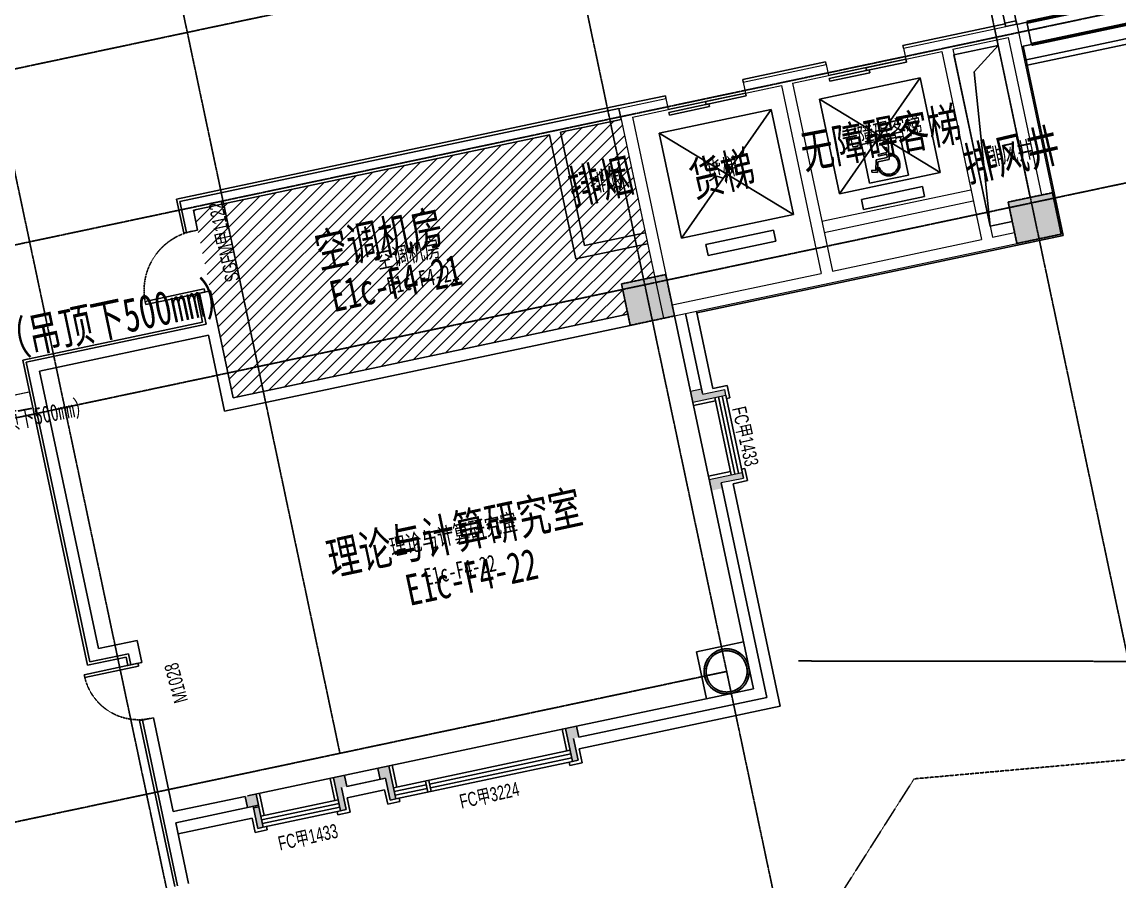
# Model space of a CAD drawing. Header units: millimetres. Extents: x 11669738 to 11859441, y -6222081 to -6069093.
# Drawn here: x 11705781 to 11725210, y -6187213 to -6171997 of the extents above; entities that cross this region are included whole.
import ezdxf
from ezdxf.enums import TextEntityAlignment as Align

# ---------------------------------------------------------------- set-up
doc = ezdxf.new("R2010")
doc.units = ezdxf.units.MM
for name, pattern in [('DASH', [0.35, 0.25, -0.1]), ('E-COLS-F4$0$HIDDEN', [0.375, 0.25, -0.125]), ('E-RG-1F$0$$0$DOTE', [2.42, 2, -0.2, 0.02, -0.2]), ('E1-RI-4F$0$DASHDOT', [1, 0.5, -0.25, 0, -0.25]), ('E1-RI-4F$0$DASHED', [0.75, 0.5, -0.25]), ('E2-RI-4F$0$DASH', [0.35, 0.25, -0.1]), ('XRE2$0$HIDDEN', [0.375, 0.25, -0.125])]:
    doc.linetypes.add(name, pattern=pattern)
for name, color, linetype in [('A—墙体', 7, 'Continuous'), ('A—楼梯、电梯、栏杆', 50, 'Continuous'), ('A—设备管丼、主管符号', 50, 'Continuous'), ('A—门窗', 135, 'Continuous'), ('E-COLS-F4$0$0S-COLS-HATCH', 8, 'Continuous'), ('E-COLS-F4$0$0S-COLS-I', 90, 'E-COLS-F4$0$HIDDEN'), ('E1-RI-4F$0$0M-FIRE', 30, 'E1-RI-4F$0$DASHDOT'), ('E1-RI-4F$0$A-SYMB-DOOR', 4, 'Continuous'), ('E1-RI-4F$0$A-SYMB-DOOR1', 4, 'Continuous'), ('E1-RI-4F$0$A-SYMB-VOID', 35, 'Continuous'), ('E1-RV-4F$0$A-WIND', 135, 'Continuous'), ('I—平面—填充03(灰度)', 250, 'Continuous'), ('I—平面—文字', 40, 'Continuous'), ('I—平面—文字（放大1：100）', 40, 'XRE2$0$HIDDEN'), ('I—平面—装饰面层线', 192, 'Continuous'), ('I—平面—门', 22, 'Continuous'), ('轴线100', 1, 'Continuous')]:
    doc.layers.add(name, color=color, linetype=linetype)
for name, color, linetype, lineweight in [('E1-RI-4F$0$A-WALL', 7, 'Continuous', 5), ('E1-RV-4F$0$$2$A-WALL', 7, 'Continuous', 5), ('E2-RI-4F$0$A-DOOR-GLAZ', 1, 'Continuous', 5)]:
    doc.layers.add(name, color=color, linetype=linetype, lineweight=lineweight)
doc.styles.add('E1-RI-4F$0$ECADI-TXT', font='SIMYOU.TTF')
doc.styles.add('XD2008', font='simhei.ttf', dxfattribs={"width": 0.85})

# ---------------------------------------------------------------- blocks, each defined once
blk = doc.blocks.new('E1-RI-4F$0$ECADI-TAG-DOOR')
blk = doc.blocks.new('E1-RI-4F$0$AWE')
at = {"layer": 'I—平面—填充03(灰度)'}
h = blk.add_hatch(color=18, dxfattribs=at)
h.paths.add_polyline_path([(11717814, -6178494), (11717618, -6178536), (11717660, -6178731), (11718247, -6178607), (11718226, -6178509), (11717835, -6178592)])
h.paths.add_polyline_path([(11718558, -6180075), (11718537, -6179977), (11717950, -6180101), (11717991, -6180297), (11718187, -6180255), (11718166, -6180157)])
at = {"layer": 'A—门窗'}
for p, q in [((11718018, -6178492), (11718272, -6178438)), ((11718318, -6178653), (11718272, -6178438)), ((11717672, -6178790), (11718064, -6178707)), ((11718341, -6180018), (11718051, -6178649)), ((11718406, -6180004), (11718117, -6178635)), ((11718471, -6179991), (11718182, -6178621)), ((11718558, -6180075), (11718247, -6178607)), ((11718259, -6178666), (11718318, -6178653)), ((11718524, -6179918), (11718583, -6179906)), ((11718583, -6179906), (11718629, -6180121)), ((11717937, -6180042), (11718329, -6179960)), ((11718374, -6180175), (11718629, -6180121))]:
    blk.add_line(p, q, dxfattribs=at)
at = {"layer": 'E1-RI-4F$0$A-WALL'}
for p, q in [((11717618, -6178536), (11717814, -6178494)), ((11717835, -6178592), (11718226, -6178509)), ((11718247, -6178607), (11718226, -6178509)), ((11717660, -6178731), (11718247, -6178607)), ((11717950, -6180101), (11718537, -6179977)), ((11718166, -6180157), (11718558, -6180075)), ((11718537, -6179977), (11718558, -6180075))]:
    blk.add_line(p, q, dxfattribs=at)
blk = doc.blocks.new('E-COLS-F4')
at = {"layer": 'E-COLS-F4$0$0S-COLS-HATCH'}
for points in [[(11723247, -6175187), (11724030, -6175022), (11724185, -6175756), (11723402, -6175921)], [(11716399, -6176637), (11717181, -6176472), (11717337, -6177205), (11716554, -6177371)]]:
    blk.add_hatch(color=18, dxfattribs=at).paths.add_polyline_path(points)
h = blk.add_hatch(color=18, dxfattribs=at)
edge = h.paths.add_edge_path()
edge.add_arc((11718261, -6183500), 400, 0, 360)
edge = h.paths.add_edge_path(flags=16)
edge.add_arc((11718261, -6183500), 365, 0, 360)
at = {"layer": 'A—墙体'}
for points in [[(11723247, -6175187), (11724030, -6175022), (11724185, -6175756), (11723402, -6175921)], [(11716399, -6176637), (11717181, -6176472), (11717337, -6177205), (11716554, -6177371)]]:
    blk.add_lwpolyline(points, close=True, dxfattribs=at)
for radius in [400, 365]:
    blk.add_circle((11718261, -6183500), radius, dxfattribs=at)
at = {"layer": 'E-COLS-F4$0$0S-COLS-I'}
for points in [[(11723247, -6175187), (11724030, -6175022), (11724185, -6175756), (11723402, -6175921)], [(11716399, -6176637), (11717181, -6176472), (11717337, -6177205), (11716554, -6177371)]]:
    blk.add_lwpolyline(points, close=True, dxfattribs=at)
for radius in [400, 365]:
    blk.add_circle((11718261, -6183500), radius, dxfattribs=at)
blk = doc.blocks.new('E1-RV-4F$0$残卫标')
for p, q in [((55295, 99464, 0), (55295, 99493, 0)), ((55295, 99493, 0), (55451, 99493, 0)), ((55463, 99582, 0), (55451, 99493, 0)), ((55510, 99656, 0), (55470, 99366, 0)), ((55194, 99225, 0), (55239, 99405, 0)), ((55266, 99366, 0), (55215, 99181, 0)), ((55239, 99405, 0), (55439, 99405, 0)), ((55470, 99366, 0), (55266, 99366, 0)), ((55447, 99464, 0), (55295, 99464, 0)), ((55447, 99464, 0), (55439, 99405, 0)), ((55508, 99468, 0), (55504, 99439, 0)), ((55120, 99211, 0), (55130, 99244, 0)), ((55215, 99181, 0), (55120, 99211, 0)), ((55130, 99244, 0), (55194, 99225, 0)), ((55269, 99266, 0), (55253, 99208, 0))]:
    blk.add_line(p, q)
at = {"elevation": 0}
blk.add_lwpolyline([(55043, 99025), (55743, 99025), (55743, 99725), (55043, 99725)], close=True, dxfattribs=at)
at = {"extrusion": (0, 0, -1)}
for centre, major_axis, start_param, end_param in [((55456, 99639, 0), (-40.6, 40.6), 3.796077, 8.3262), ((55441, 99279, 0), (200, 17), -1.14391, 2.865579), ((55441, 99279, 0), (-171, 25), 1.802138, 6.065215)]:
    blk.add_ellipse(centre, major_axis=major_axis, ratio=1, start_param=start_param, end_param=end_param, dxfattribs=at)
blk = doc.blocks.new('E1-RV-4F$0$3242342')
at = {"layer": 'A—设备管丼、主管符号'}
for p, q in [((282, 490), (2119, 984)), ((2119, 984), (282, 490)), ((809, -1466), (2119, 984)), ((2119, 984), (2645, -973)), ((2645, -973), (2119, 984)), ((282, 490), (2645, -973)), ((809, -1466), (282, 490)), ((282, 490), (809, -1466)), ((0, 0), (193, 52)), ((0, 0), (319, -1184)), ((193, 52), (512, -1132)), ((319, -1184), (512, -1132)), ((2645, -973), (809, -1466)), ((809, -1466), (2645, -973))]:
    blk.add_line(p, q, dxfattribs=at)
blk = doc.blocks.new('E1-RV-4F$0$Elevator - Single Side Open - 48_w x 94_h-2412031-一层平面 1_2号楼 FIRST FLOOR PLAN B1 B2')
at = {"layer": 'I—平面—门'}
for p, q in [((-355.6, -48.41875), (-1080.6, -48.41875)), ((-1080.6, -48.41875), (-1080.6, -99.21875)), ((-1080.6, -99.21875), (-355.6, -99.21875)), ((319.4, -99.21875), (-405.6, -99.21875)), ((-405.6, -99.21875), (-405.6, -150.01875)), ((-405.6, -150.01875), (319.4, -150.01875)), ((-355.6, -99.21875), (-355.6, -48.41875)), ((319.4, -150.01875), (319.4, -99.21875))]:
    blk.add_line(p, q, dxfattribs=at)
blk = doc.blocks.new('4')
at = {"layer": '轴线100', "linetype": 'E-RG-1F$0$$0$DOTE'}
blk.add_line((12005884.7, -6374084.7, 0), (11946620.3, -6374014.6, 0), dxfattribs=at)

msp = doc.modelspace()

# ---------------------------------------------------------------- hatches: boundary and pattern name
at = {"layer": 'I—平面—填充03(灰度)'}
h = msp.add_hatch(color=18, dxfattribs=at)
h.paths.add_polyline_path([(11715603.7, -6184470.5), (11715408.1, -6184511.9), (11715531.9, -6185092.8), (11715629.7, -6185072), (11715547.6, -6184686.8), (11715645.4, -6184666.1)])
h.paths.add_polyline_path([(11712277.5, -6185175), (11712081.9, -6185216.5), (11712123.6, -6185412.3), (11712221.4, -6185391.6), (11712304.3, -6185780.5), (11712402.1, -6185759.6)])
h = msp.add_hatch(color=18, dxfattribs=at)
h.paths.add_polyline_path([(11711495, -6185341.4), (11711299.4, -6185382.8), (11711424.1, -6185968), (11711521.9, -6185947.2), (11711438.9, -6185557.7), (11711536.7, -6185537)])
h.paths.add_polyline_path([(11709929.6, -6185673), (11709734.1, -6185714.4), (11709775.8, -6185910), (11709873.6, -6185889.3), (11709957, -6186280.6), (11710053.9, -6186259.9)])
at = {"layer": 'I—平面—装饰面层线'}
h = msp.add_hatch(dxfattribs=at)
h.set_pattern_fill('ANSI31', color=8, scale=50, style=0)
h.paths.add_polyline_path([(11716395.5, -6173724.7), (11708816.9, -6175329.1), (11709521.1, -6178655.3), (11716512.2, -6177175.4), (11716398.3, -6176637.3), (11716985.8, -6176512.9)])

# ---------------------------------------------------------------- linework, layer by layer
at = {"layer": 'A—墙体'}
for p, q in [((11716353.6, -6173529.2), (11708579.8, -6175174.8)), ((11716395.1, -6173724.8), (11716353.6, -6173529.2)), ((11715319.5, -6173952.5), (11716395.1, -6173724.8)), ((11708816.9, -6175329.1), (11715123.6, -6173994)), ((11715589.6, -6176195.3), (11715123.6, -6173994)), ((11715319.5, -6173952.5), (11715744.1, -6175958.2)), ((11708696.3, -6175725), (11708579.8, -6175174.8)), ((11708892, -6175683.6), (11708816.9, -6175329.1)), ((11708696.3, -6175725), (11708892, -6175683.6)), ((11716820, -6175730.4), (11715744.1, -6175958.2)), ((11716861.4, -6175926.1), (11715589.6, -6176195.3)), ((11708924.1, -6176801.2), (11709119.8, -6176759.8)), ((11709040.6, -6177351.4), (11708924.1, -6176801.2)), ((11709521.1, -6178655.3), (11709119.8, -6176759.8)), ((11716512.2, -6177175.4), (11709521.1, -6178655.3)), ((11717949.4, -6180101.3), (11717336.3, -6177205.3)), ((11717831.9, -6178580.8), (11717532, -6177163.9)), ((11705857.2, -6178025.3), (11709040.6, -6177351.4)), ((11716553.6, -6177371), (11709366.8, -6178892.4)), ((11706094.3, -6178179.6), (11709082, -6177547.1)), ((11709366.8, -6178892.4), (11709082, -6177547.1)), ((11706980.8, -6183332.8), (11705857.2, -6178025.3)), ((11707135.1, -6183095.8), (11706094.3, -6178179.6)), ((11718102.6, -6180825.2), (11717937, -6180042.6)), ((11718971.3, -6183963.2), (11718165.7, -6180157.7)), ((11718734.2, -6183809), (11718102.6, -6180825.2)), ((11707135.1, -6183095.8), (11707819.9, -6182950.8)), ((11707902.7, -6183342.1), (11707819.9, -6182950.8)), ((11706980.8, -6183332.8), (11707665.6, -6183187.9)), ((11707665.6, -6183187.9), (11707707.1, -6183383.5)), ((11707707.1, -6183383.5), (11707902.7, -6183342.1)), ((11717560.6, -6184057.4), (11718734.2, -6183809)), ((11715645, -6184667.4), (11718971.3, -6183963.2)), ((11715603.6, -6184471.7), (11717560.6, -6184057.4)), ((11707914.2, -6184361.9), (11708109.8, -6184320.4)), ((11707914.2, -6184361.9), (11708535.5, -6187296.9)), ((11708461.9, -6185983.5), (11708109.8, -6184320.4)), ((11715603.3, -6184468.3), (11709773.2, -6185706.1)), ((11715408.1, -6184512.1), (11715531.9, -6185092.8)), ((11715645, -6184667.4), (11715603.6, -6184471.7)), ((11715603.8, -6184470.7), (11715645.4, -6184666.1)), ((11715547.6, -6184686.8), (11715629.7, -6185072)), ((11712277.6, -6185175.1), (11712402.1, -6185759.6)), ((11715629.7, -6185072), (11715531.9, -6185092.8)), ((11711397.2, -6185362.2), (11711397.2, -6185362.1)), ((11711495, -6185341.3), (11711536.7, -6185537)), ((11712081.9, -6185216.7), (11712123.6, -6185412.3)), ((11712179.7, -6185195.9), (11712179.8, -6185196)), ((11711299.4, -6185382.7), (11711424.1, -6185968)), ((11711438.9, -6185557.7), (11711521.9, -6185947.2)), ((11711536.6, -6185536.6), (11712221.4, -6185391.6)), ((11711561, -6185532.1), (11712221.8, -6185393.2)), ((11712221.4, -6185391.6), (11712304.3, -6185780.5)), ((11708461.9, -6185983.5), (11709734.1, -6185714.4)), ((11709734.1, -6185714.4), (11709775.8, -6185910)), ((11709929.6, -6185673), (11710053.9, -6186259.9)), ((11708503.3, -6186179.3), (11709971, -6185868.5)), ((11709873.5, -6185888.7), (11709957, -6186280.6)), ((11711521.9, -6185947.2), (11711424.1, -6185968)), ((11712402.1, -6185759.6), (11712304.3, -6185780.5)), ((11708503.3, -6186179.3), (11708919.1, -6186091.3)), ((11708731.1, -6187255.4), (11708503.3, -6186179.3)), ((11710053, -6186260.1), (11709957, -6186280.6))]:
    msp.add_line(p, q, dxfattribs=at)
at = {"layer": 'A—楼梯、电梯、栏杆'}
for p, q in [((11723561.9, -6172667.7), (11731099.4, -6171072.1)), ((11723582.6, -6172765.6), (11731099.4, -6171174.3))]:
    msp.add_line(p, q, dxfattribs=at)
at = {"layer": 'A—设备管丼、主管符号'}
msp.add_line((11722644.7, -6172878.9), (11723068.8, -6172414.2), dxfattribs=at)
msp.add_line((11722644.7, -6172878.9), (11723068.8, -6172414.2), dxfattribs=at)
msp.add_lwpolyline([(11723068.8, -6172414.1), (11723638.4, -6175104.5), (11723247, -6175187.3), (11723319.7, -6175529.8), (11722928.2, -6175612.7), (11722286.2, -6172579.8)], close=True, dxfattribs=at)
msp.add_lwpolyline([(11722928.2, -6175612.7), (11722644.7, -6172878.9)], dxfattribs=at)
msp.add_lwpolyline([(11722928.2, -6175612.7), (11722644.7, -6172878.9)], dxfattribs=at)
at = {"layer": 'A—门窗'}
for p, q in [((11723395.4, -6172026.2), (11723337.9, -6171754.3)), ((11723199.8, -6172067.6), (11723142.2, -6171795.7)), ((11719208.8, -6184117.4), (11718374.2, -6180174.9)), ((11715648.2, -6184871.2), (11719208.8, -6184117.4)), ((11715348.6, -6184520.8), (11715431.5, -6184909.7)), ((11712360.4, -6185564), (11715490.2, -6184897.2)), ((11713000.3, -6185495.9), (11715504.1, -6184962.5)), ((11715648.2, -6184871.2), (11715700.8, -6185118.2)), ((11712336.3, -6185162.8), (11712419.1, -6185551.5)), ((11712402.1, -6185759.6), (11715531.9, -6185092.8)), ((11713014.2, -6185561.1), (11715518, -6185027.6)), ((11715473.2, -6185105.3), (11715485.7, -6185164)), ((11715700.8, -6185118.2), (11715485.7, -6185164)), ((11711240.7, -6185395.2), (11711324, -6185786.5)), ((11712374.3, -6185629.3), (11712941.6, -6185508.4)), ((11712927.7, -6185443.2), (11712969.4, -6185638.8)), ((11712986.4, -6185430.7), (11713028.1, -6185626.3)), ((11709831.9, -6185693.6), (11709831.9, -6185693.6)), ((11709988.5, -6185660.5), (11710071.8, -6186051.7)), ((11711539.2, -6185740.5), (11712204.4, -6185599.6)), ((11711539.2, -6185740.5), (11711593, -6185993.4)), ((11712204.4, -6185599.6), (11712258.1, -6185851.7)), ((11712388.2, -6185694.4), (11712955.5, -6185573.6)), ((11712460.8, -6185747.1), (11712473.3, -6185805.8)), ((11709879.9, -6185918.7), (11709977.2, -6185898)), ((11710011.5, -6186064.5), (11711382.7, -6185774)), ((11710025.4, -6186129.8), (11711396.6, -6185839.3)), ((11710039.2, -6186195.1), (11711410.6, -6185904.7)), ((11712473.3, -6185805.8), (11712258.1, -6185851.7)), ((11708545.1, -6186375), (11709856.6, -6186097.3)), ((11709856.6, -6186097.3), (11709910.8, -6186351.8)), ((11710053, -6186260.1), (11711424.4, -6185969.6)), ((11711365.7, -6185982.1), (11711377.9, -6186039.2)), ((11711593, -6185993.4), (11711377.9, -6186039.2)), ((11710126, -6186305.9), (11709910.8, -6186351.8)), ((11710113.5, -6186247.3), (11710126, -6186305.9))]:
    msp.add_line(p, q, dxfattribs=at)
at = {"layer": 'A—门窗', "extrusion": (0, 0, -1)}
for p, q in [((11723385.5, -6171979.3), (11723189.8, -6172020.8)), ((11723189.8, -6172020.8), (11723202.3, -6172079.5)), ((11723202.3, -6172079.5), (11723397.9, -6172038)), ((11723397.9, -6172038), (11723385.5, -6171979.3))]:
    msp.add_line(p, q, dxfattribs=at)
at = {"layer": 'E1-RI-4F$0$0M-FIRE', "linetype": 'E1-RI-4F$0$DASHED', "const_width": 20}
msp.add_lwpolyline([(11702444.4, -6179284.6), (11705917.1, -6178549.4)], dxfattribs=at)
at = {"layer": 'E1-RI-4F$0$A-SYMB-VOID', "linetype": 'DASH'}
msp.add_lwpolyline([(11711609.5, -6201091.2), (11721580.2, -6185402.7), (11770567.7, -6180999.5)], dxfattribs=at)
at = {"layer": 'E1-RV-4F$0$$2$A-WALL'}
for p, q in [((11721392.5, -6172462.5), (11723398, -6172037.9)), ((11721392.5, -6172462.5), (11723398, -6172037.9)), ((11723398, -6172037.9), (11724185, -6175755.5)), ((11723398, -6172037.9), (11724185, -6175755.5)), ((11722265.5, -6172482.1), (11723243.8, -6172275)), ((11722265.5, -6172482.1), (11723243.8, -6172275)), ((11723243.8, -6172275), (11723834, -6175063.2)), ((11723243.8, -6172275), (11723834, -6175063.2)), ((11721392.5, -6172462.5), (11721433.9, -6172658.1)), ((11721392.5, -6172462.5), (11721433.9, -6172658.1)), ((11721433.9, -6172658.1), (11722069.8, -6172523.5)), ((11721433.9, -6172658.1), (11722069.8, -6172523.5)), ((11722069.8, -6172523.5), (11722773.9, -6175849.8)), ((11722069.8, -6172523.5), (11722773.9, -6175849.8)), ((11722265.5, -6172482.1), (11722969.6, -6175808.4)), ((11722265.5, -6172482.1), (11722969.6, -6175808.4)), ((11718555.3, -6173063.1), (11720022.8, -6172752.4)), ((11718555.3, -6173063.1), (11720022.8, -6172752.4)), ((11720022.8, -6172752.4), (11720064.2, -6172948.1)), ((11720022.8, -6172752.4), (11720064.2, -6172948.1)), ((11718555.3, -6173063.1), (11718596.8, -6173258.7)), ((11718555.3, -6173063.1), (11718596.8, -6173258.7)), ((11718596.8, -6173258.7), (11719232.7, -6173124.1)), ((11718596.8, -6173258.7), (11719232.7, -6173124.1)), ((11719232.7, -6173124.1), (11719936.8, -6176450.4)), ((11719232.7, -6173124.1), (11719936.8, -6176450.4)), ((11719428.3, -6173082.7), (11720064.2, -6172948.1)), ((11719428.3, -6173082.7), (11720064.2, -6172948.1)), ((11719428.3, -6173082.7), (11720132.5, -6176409)), ((11719428.3, -6173082.7), (11720132.5, -6176409)), ((11716354.1, -6173529), (11717185.7, -6173353)), ((11716354.1, -6173529), (11717185.7, -6173353)), ((11717185.7, -6173353), (11717227.1, -6173548.7)), ((11717185.7, -6173353), (11717227.1, -6173548.7)), ((11716354.1, -6173529), (11717141.1, -6177246.7)), ((11716354.1, -6173529), (11717141.1, -6177246.7)), ((11716591.2, -6173683.3), (11717227.1, -6173548.7)), ((11716591.2, -6173683.3), (11717227.1, -6173548.7)), ((11716591.2, -6173683.3), (11717181.5, -6176471.5)), ((11716591.2, -6173683.3), (11717181.5, -6176471.5)), ((11719946.1, -6175528.5), (11722587.6, -6174969.3)), ((11719946.1, -6175528.5), (11722587.6, -6174969.3)), ((11719987.5, -6175724.2), (11722629, -6175165)), ((11719987.5, -6175724.2), (11722629, -6175165)), ((11717336.8, -6177205.2), (11724185, -6175755.5)), ((11717336.8, -6177205.2), (11724185, -6175755.5)), ((11722969.6, -6175808.4), (11723360.9, -6175725.5)), ((11722969.6, -6175808.4), (11723360.9, -6175725.5)), ((11720132.5, -6176409), (11722773.9, -6175849.8)), ((11720132.5, -6176409), (11722773.9, -6175849.8)), ((11717295.4, -6177009.6), (11719936.8, -6176450.4)), ((11717295.4, -6177009.6), (11719936.8, -6176450.4))]:
    msp.add_line(p, q, dxfattribs=at)
for points in [[(11723247, -6175187.5), (11724029.7, -6175021.8), (11724185, -6175755.5), (11723402.4, -6175921.2)], [(11723247, -6175187.5), (11724029.7, -6175021.8), (11724185, -6175755.5), (11723402.4, -6175921.2)], [(11716398.8, -6176637.2), (11717181.5, -6176471.5), (11717336.8, -6177205.2), (11716554.1, -6177370.9)], [(11716398.8, -6176637.2), (11717181.5, -6176471.5), (11717336.8, -6177205.2), (11716554.1, -6177370.9)]]:
    msp.add_lwpolyline(points, close=True, dxfattribs=at)
at = {"layer": 'E2-RI-4F$0$A-DOOR-GLAZ', "linetype": 'E2-RI-4F$0$DASH', "const_width": 60}
for points in [[(11729860.9, -6170673.3), (11723574.7, -6172004)], [(11729943.8, -6171064.6), (11723657.6, -6172395.4)]]:
    msp.add_lwpolyline(points, dxfattribs=at)
at = {"layer": 'I—平面—装饰面层线'}
for p, q in [((11721382.1, -6172413.6), (11723191.9, -6172030.4)), ((11723574.7, -6172004), (11723657.6, -6172395.4)), ((11721382.1, -6172413.6), (11721392.5, -6172462.5)), ((11723510.8, -6172426.4), (11724220.5, -6175778.8)), ((11718545, -6173014.2), (11720012.5, -6172703.5)), ((11720012.5, -6172703.5), (11720022.8, -6172752.4)), ((11718545, -6173014.2), (11718555.3, -6173063.1)), ((11716343.8, -6173480.1), (11717175.3, -6173304.1)), ((11717175.3, -6173304.1), (11717185.7, -6173353)), ((11716343.3, -6173480.2), (11708520.6, -6175136.3)), ((11708647.4, -6175735.4), (11708520.6, -6175136.3)), ((11708647.4, -6175735.4), (11708696.3, -6175725)), ((11724220.5, -6175778.8), (11717734.3, -6177152)), ((11708875.2, -6176811.6), (11708924.1, -6176801.2)), ((11708981.3, -6177312.9), (11708875.2, -6176811.6)), ((11718018, -6178492.2), (11717728, -6177122.5)), ((11705798, -6177986.8), (11708981.3, -6177312.9)), ((11706942.3, -6183392.1), (11705798, -6177986.8)), ((11717726.7, -6183153.4), (11718558.2, -6182977.4)), ((11717902.7, -6183985), (11717726.7, -6183153.4)), ((11706942.3, -6183392.1), (11707627.1, -6183247.1)), ((11707627.1, -6183247.1), (11707658.1, -6183393.9)), ((11707658.1, -6183393.9), (11707707.1, -6183383.5)), ((11707865.2, -6184372.2), (11707914.2, -6184361.9)), ((11707865.2, -6184372.2), (11708486.6, -6187307.2))]:
    msp.add_line(p, q, dxfattribs=at)
for points in [[(11723574.7, -6172004), (11723398.9, -6172041.2)], [(11723657.6, -6172395.4), (11723510.8, -6172426.4)]]:
    msp.add_lwpolyline(points, dxfattribs=at)
at = {"layer": 'I—平面—门'}
for p, q in [((11720064.2, -6172948.1), (11721433.9, -6172658.1)), ((11717227.1, -6173548.7), (11718596.8, -6173258.7)), ((11709010.6, -6176726.7), (11707961.3, -6176948.8)), ((11709022, -6176780.5), (11707972.7, -6177002.6)), ((11709022, -6176780.5), (11709010.6, -6176726.7)), ((11707961.3, -6176948.8), (11707972.7, -6177002.6)), ((11707837.3, -6183356), (11706883.5, -6183557.9)), ((11707847.7, -6183404.9), (11706893.8, -6183606.8)), ((11707837.3, -6183356), (11707847.7, -6183404.9)), ((11706893.8, -6183606.8), (11706883.5, -6183557.9))]:
    msp.add_line(p, q, dxfattribs=at)
at = {"layer": 'I—平面—门', "color": 8, "linetype": 'DASH', "ltscale": 20}
for centre, radius, start, end in [((11709016.3, -6176753.6), 1072.5, 101.95116, 190.48187), ((11707842.5, -6183380.4), 975, 193.42193, 281.95265)]:
    msp.add_arc(centre, radius, start, end, dxfattribs=at)
at = {"layer": '轴线100', "linetype": 'E-RG-1F$0$$0$DOTE'}
for p, q in [((11732051.9, -6214849.3, 0), (11711139.6, -6116063.2, 0)), ((11725203.7, -6216299, 0), (11704131.2, -6116756.2, 0)), ((11714931.3, -6218473.6, 0), (11693858.2, -6118928.1, 0)), ((11730163.5, -6167641.6, 0), (11687864.3, -6176596, 0)), ((11734537.1, -6169833.3, 0), (11688492.5, -6179580.7, 0)), ((11711412.2, -6184950.3, 0), (11708512.8, -6171253.8, 0)), ((11735729, -6172647.5, 0), (11689110.3, -6182516.3, 0)), ((11718260.5, -6183500.6, 0), (11690552.1, -6189366.3, 0))]:
    msp.add_line(p, q, dxfattribs=at)

# ---------------------------------------------------------------- block references
msp.add_blockref('4', (-227085, 190699.3, 0))
at = {"layer": 'A—设备管丼、主管符号', "xscale": 0.9000000000000015, "yscale": 0.9000000000000015, "zscale": 0.9000000000000015, "rotation": 86.89376898938441}
msp.add_blockref('E1-RV-4F$0$3242342', (11720685.2, -6175318.2), dxfattribs=at)
at = {"layer": 'A—设备管丼、主管符号', "rotation": 86.89376898938441}
msp.add_blockref('E1-RV-4F$0$3242342', (11717934.9, -6176135.7), dxfattribs=at)
at = {"layer": 'E1-RI-4F$0$A-SYMB-DOOR1'}
ref = msp.add_blockref('E1-RI-4F$0$ECADI-TAG-DOOR', (11709984.3, -6174784.4, 0), dxfattribs=dict(at, xscale=100.0000000022703, yscale=100.0000000022702, zscale=100.0000000022702, rotation=102.6508156308969))
ref.add_attrib('门窗主编号1', 'SGFM甲1122', dxfattribs={"layer": 'E1-RI-4F$0$A-SYMB-DOOR', "height": 250, "rotation": 102.65082, "style": 'E1-RI-4F$0$ECADI-TXT', "width": 0.7}).set_placement((11709323.9, -6175168.3, 0), align=Align.RIGHT)
ref = msp.add_blockref('E1-RI-4F$0$ECADI-TAG-DOOR', (11717928.5, -6180271.1), dxfattribs=dict(at, xscale=100.0000000022703, yscale=100.0000000022703, zscale=100.0000000022703, rotation=282.6508156308971))
ref.add_attrib('门窗主编号1', 'FC甲1433', dxfattribs={"layer": 'E1-RI-4F$0$A-SYMB-DOOR', "height": 250, "rotation": 282.65082, "style": 'E1-RI-4F$0$ECADI-TXT', "width": 0.7}).set_placement((11718588.9, -6179887.1), align=Align.RIGHT)
ref = msp.add_blockref('E1-RI-4F$0$ECADI-TAG-DOOR', (11708688.4, -6180970.6), dxfattribs=dict(at, xscale=100.0000000022701, yscale=100.0000000022701, zscale=100.0000000022702, rotation=105.064960444069))
ref.add_attrib('门窗主编号1', 'M1028', dxfattribs={"layer": 'E1-RI-4F$0$A-SYMB-DOOR', "height": 250, "rotation": 105.06496, "style": 'E1-RI-4F$0$ECADI-TXT', "width": 0.7}).set_placement((11708538.1, -6183328), align=Align.RIGHT)
ref = msp.add_blockref('E1-RI-4F$0$ECADI-TAG-DOOR', (11714993.1, -6186356.1), dxfattribs=dict(at, xscale=100.00000000227, yscale=100.00000000227, zscale=100.0000000022701, rotation=12.65081563089705))
ref.add_attrib('门窗主编号1', 'FC甲3224', dxfattribs={"layer": 'E1-RI-4F$0$A-SYMB-DOOR', "height": 250, "rotation": 12.65082, "style": 'E1-RI-4F$0$ECADI-TXT', "width": 0.7}).set_placement((11714609.2, -6185695.7), align=Align.RIGHT)
ref = msp.add_blockref('E1-RI-4F$0$ECADI-TAG-DOOR', (11711780.3, -6187098.8), dxfattribs=dict(at, xscale=100.00000000227, yscale=100.00000000227, zscale=100.0000000022701, rotation=12.65081563089705))
ref.add_attrib('门窗主编号1', 'FC甲1433', dxfattribs={"layer": 'E1-RI-4F$0$A-SYMB-DOOR', "height": 250, "rotation": 12.65082, "style": 'E1-RI-4F$0$ECADI-TXT', "width": 0.7}).set_placement((11711396.4, -6186438.4), align=Align.RIGHT)
at = {"layer": 'E1-RV-4F$0$A-WIND', "rotation": 11.93894954500138}
msp.add_blockref('E1-RV-4F$0$残卫标', (11687426.1, -6283123.2, 0), dxfattribs=at)
msp.add_blockref('E1-RV-4F$0$残卫标', (11687426.1, -6283123.2, 0), dxfattribs=at)
at = {"layer": 'I—平面—装饰面层线'}
for name, p in [('E-COLS-F4', (0, 0)), ('E1-RI-4F$0$AWE', (-0.1, -0.1))]:
    msp.add_blockref(name, p, dxfattribs=at)
at = {"layer": 'I—平面—门', "xscale": -1}
for p, rotation in [((11720366.7, -6172834.6), 11.95574271716415), ((11717529.6, -6173435.2), 11.95574271716591)]:
    msp.add_blockref('E1-RV-4F$0$Elevator - Single Side Open - 48_w x 94_h-2412031-一层平面 1_2号楼 FIRST FLOOR PLAN B1 B2', p, dxfattribs=dict(at, rotation=rotation))

# ---------------------------------------------------------------- texts
at = {"layer": 'I—平面—文字', "linetype": 'ByBlock', "style": 'XD2008', "width": 0.7}
for s, height, rotation, p in [('无障碍客梯', 600, 10.68074, (11719637.3, -6174607.7, 0)), ('排风井', 600, 13.251, (11722534.5, -6174838.3, 0)), ('货梯', 600, 13.251, (11717687.7, -6175106, 0)), ('排烟', 600, 13.16475, (11715536.6, -6175244.7, 0)), ('空调机房', 600, 11.90706, (11711046.1, -6176373.1, 0)), ('E1c-F4-21', 550, 12.21993, (11711307.6, -6177137.9)), ('挡烟垂壁（吊顶下500mm）', 600, 11.95265, (11703158.5, -6178452.2)), ('理论与计算研究室', 600, 12.05585, (11711261.4, -6181816.8, 0)), ('E1c-F4-22', 550, 12.05585, (11712648.4, -6182340.6))]:
    msp.add_text(s, height=height, rotation=rotation, dxfattribs=at).set_placement(p)
at = {"layer": 'I—平面—文字（放大1：100）', "linetype": 'ByBlock', "style": 'XD2008', "width": 0.7}
for s, rotation, p in [('无障碍客梯', 11.90706, (11720338.8, -6174240.6, 0)), ('排风井', 11.90706, (11722875.1, -6174562.4, 0)), ('货梯', 11.90706, (11717927, -6174798.1, 0)), ('排烟', 11.90706, (11715867.3, -6175020.6, 0)), ('空调机房', 11.90706, (11712091.3, -6176373.1, 0)), ('E1c-F4-21', 11.90706, (11712280.6, -6176824.9)), ('挡烟垂壁（吊顶下500mm）', 11.0361, (11703781.7, -6179568.8)), ('理论与计算研究室', 11.90706, (11712329, -6181457, 0)), ('E1c-F4-22', 11.90706, (11712940.8, -6181980.9))]:
    msp.add_text(s, height=300, rotation=rotation, dxfattribs=at).set_placement(p)

doc.saveas('drawing.dxf')
